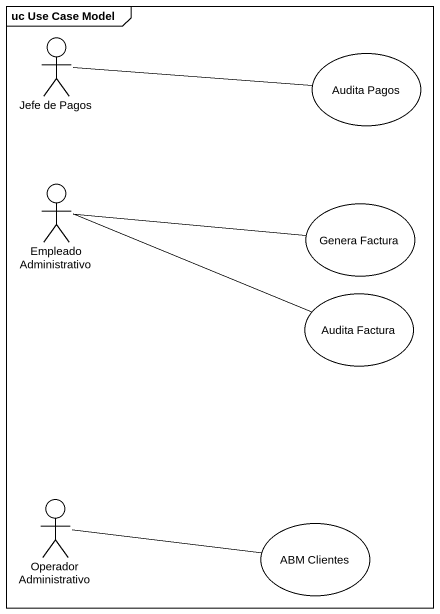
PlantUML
@startuml
mainframe uc Use Case Model
actor "Jefe de Pagos" as Jefe_de_Pagos
usecase "Audita Pagos" as Audita_Pagos
actor "Empleado Administrativo" as Empleado_Administrativo
usecase "Genera Factura" as Genera_Factura
usecase "Audita Factura" as Audita_Factura
actor "Operador Administrativo" as Operador_Administrativo
usecase "ABM Clientes" as ABM_Clientes
Jefe_de_Pagos -right- Audita_Pagos
Empleado_Administrativo -right- Genera_Factura
Empleado_Administrativo -right- Audita_Factura
Operador_Administrativo -right- ABM_Clientes
@enduml
